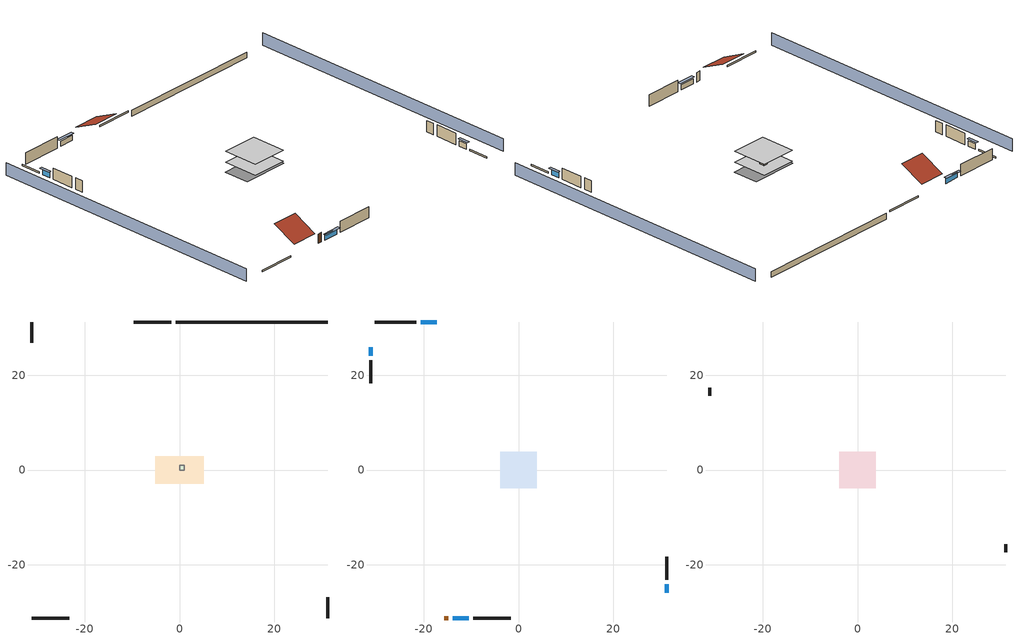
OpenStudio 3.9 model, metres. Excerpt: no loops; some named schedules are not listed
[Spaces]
crawlspace - vented 1
 floor foundation (Slab1 construction): -5.15,-2.86 -5.15,2.86 5.15,2.86 5.15,-2.86 z-0.91
 wall outside (RimJoist1 construction): -1.75,31.22 -9.67,31.22 z0.3:0.61
 wall outside (RimJoist2 construction): 31.22,-31.22 31.22,-26.8 z0.3:0.61
 wall outside (RimJoist3 construction): -31.22,-31.22 -23.29,-31.22 z0.3:0.61
 wall outside (RimJoist4 construction): -31.22,31.22 -31.22,26.8 z0.3:0.61
 wall foundation (FoundationWall1 construction): 31.22,31.22 -0.82,31.22 z-0.91:0.3
furnace airloop ret air space
 floor adiabatic (AdiabaticConst): 0,0 0,1 1,1 1,0 z0
 wall adiabatic (AdiabaticConst): 0,1 0,0 1,0 1,1 0,1 z0:1
 ceiling adiabatic (AdiabaticConst): 1,0 1,1 0,1 0,0 z1
conditioned space 1
 floor to crawlspace - vented 1 (Floor1 construction): -3.84,-3.84 -3.84,3.84 3.84,3.84 3.84,-3.84 z0.3
 wall outside (Wall1 construction): -21.53,31.22 -30.29,31.22 z0.3:2.74
 wall outside (Wall2 construction): 31.22,-23.18 31.22,-18.32 z0.3:2.74
 wall outside (Wall3 construction): -9.59,-31.22 -1.59,-31.22 z0.3:2.74
 wall outside (Wall4 construction): -31.22,23.18 -31.22,18.32 z0.3:2.74
 wall outside (AdiabaticWallConstruction): -17.27,31.22 -20.6,31.22 / -13.85,-31.22 -10.52,-31.22 z0.3:1.43; 31.22,-25.87 31.22,-24.11 / -31.22,25.87 -31.22,24.11 z0.3:1.49
 wall outside (AdiabaticWallConstruction 1): -15.7,-31.22 -14.78,-31.22 z0.3:2.34
 window (WindowConstruction): -17.27,31.22 -20.6,31.22 z0.3:1.43
 window (WindowConstruction 1): 31.22,-25.87 31.22,-24.11 z0.3:1.49
 window (WindowConstruction 2): -13.85,-31.22 -10.52,-31.22 z0.3:1.43
 window (WindowConstruction 3): -31.22,25.87 -31.22,24.11 z0.3:1.49
 door (Door): -15.7,-31.22 -14.78,-31.22 z0.3:2.34
attic - vented 1
 floor to conditioned space 1 (Floor2 construction Reversed): -3.84,-3.84 -3.84,3.84 3.84,3.84 3.84,-3.84 z2.74
 wall outside (Wall5 construction): 31.22,-17.39 31.22,-15.71 z0.3:2.74
 wall outside (Wall6 construction): -31.22,17.39 -31.22,15.71 z0.3:2.74
 roof outside (Roof1 construction): -16.34,31.22,2.74 -16.34,26.08,5.31 -10.6,26.08,5.31 -10.6,31.22,2.74
 roof outside (Roof2 construction): -16.63,-31.22,2.74 -16.63,-26.08,5.31 -22.36,-26.08,5.31 -22.36,-31.22,2.74
shading: -35.79,31.22 -35.79,-31.22 / 35.79,-31.22 35.79,31.22 z0:2.74; -20.91,31.22 -16.96,31.22 -16.96,31.83 -20.91,31.83 z1.74; 31.22,-23.81 31.22,-26.17 31.83,-26.17 31.83,-23.81 z1.8; -10.21,-31.22 -14.16,-31.22 -14.16,-31.83 -10.21,-31.83 z1.74; -31.22,23.81 -31.22,26.17 -31.83,26.17 -31.83,23.81 z1.8
[Site]
Portland Intl Arpt_OR: Latitude {deg}=45.59; Longitude {deg}=-122.6; Time Zone {hr}=-8; Elevation {m}=33; Terrain=Suburbs; Keep Site Location Information=Yes
[Site:GroundTemperature:Shallow]
10.2558, 8.96328, 8.85977, 9.47314, 11.9355, 14.3863, 16.5111, 17.8571, 17.9714, 16.8767, 14.8061, 12.4304
[Site:WaterMainsTemperature]
Calculation Method=Schedule; Temperature Schedule=mains temperature schedule
[Building]
Building 1
[Material] Roughness=Rough
Name | Thickness {m} | Conductivity {W/m-K} | Density {kg/m3} | Specific Heat {J/kg-K} | Thermal Absorptance | Solar Absorptance | Visible Absorptance
metal surfacing | 0.000508 | 50.0403 | 7801.74 | 460.57 | 0.9 | 0.9 | 0.9
roof rigid ins | 0.00396442 | 0.029427 | 32.04 | 1214.23 | 0.9 | 0.7 | 0.7
osb sheathing 0.5 in. | 0.0127 | 0.115458 | 512.64 | 1214.23 | 0.9 | 0.6 | 0.6
wood siding | 0.0254 | 0.102417 | 544.68 | 1172.36 | 0.9 | 0.85 | 0.85
osb sheathing 0.5 in. 1 | 0.0127 | 0.115458 | 512.64 | 1214.23 | 0.9 | 0.7 | 0.7
wall stud and cavity | 0.1397 | 0.550994 | 139.0536 | 1170.24 | 0.9 | 0.7 | 0.7
gypsum board | 0.0127 | 0.160291 | 801 | 837.4 | 0.9 | 0.6 | 0.6
wall stud and cavity 1 | 0.1397 | 0.727959 | 139.0536 | 1170.24 | 0.9 | 0.6 | 0.6
rim joist stud and cavity | 0.0508 | 0.178688 | 50.32683 | 1063.81 | 0.9 | 0.6 | 0.6
floor stud and cavity | 0.1397 | 0.923637 | 92.3553 | 1139.71 | 0.9 | 0.7 | 0.7
osb sheathing 0.75 in. | 0.01905 | 0.115458 | 512.64 | 1214.23 | 0.9 | 0.7 | 0.7
floor covering | 0.0127 | 0.0433444 | 54.468 | 1339.84 | 0.9 | 0.6 | 0.6
ceiling loosefill ins | 0.254 | 0.0480833 | 16.02 | 1046.75 | 0.9 | 0.7 | 0.7
ceiling stud and cavity | 0.1397 | 0.104117 | 65.682 | 1177.47 | 0.9 | 0.7 | 0.7
concrete 8.0 in. | 0.2032 | 1.803125 | 2242.8 | 837.4 | 0.9 | 0.7 | 0.7
soil 0.5 in. | 0.0127 | 1.3848 | 1842.3 | 418.7 | 0.9 | 0.7 | 0.7
wood siding 1; wood siding 2 | 0.0254 | 0.102417 | 544.68 | 1172.36
wall rigid ins | 0.512978 | 0.029427 | 32.04 | 1214.23 | 0.9 | 0.7 | 0.7
wall stud and cavity 2 | 0.0889 | 0.380278 | 52.3479 | 1209.89 | 0.9 | 0.7 | 0.7
door material | 0.04445 | 0.0612267 | 512.64 | 1214.23 | 0.9 | 0.7 | 0.7
wall stud and cavity 3 | 0.0889 | 0.391764 | 83.0341 | 1211.67 | 0.9 | 0.7 | 0.7
furniture material conditioned space 1 | 0.1524 | 0.115458 | 640.8 | 1214.23 | 0.9 | 0.6 | 0.6
[Construction]
Roof1 construction; Roof2 construction: metal surfacing, roof rigid ins, osb sheathing 0.5 in.
Wall1 construction; Wall2 construction; Wall3 construction; Wall4 construction: wood siding, osb sheathing 0.5 in. 1, wall stud and cavity, gypsum board
Wall5 construction; Wall6 construction: wood siding, osb sheathing 0.5 in. 1, wall stud and cavity 1
RimJoist1 construction; RimJoist2 construction; RimJoist3 construction; RimJoist4 construction: wood siding, rim joist stud and cavity
Floor1 construction: floor stud and cavity, osb sheathing 0.75 in., floor covering
Floor2 construction Reversed: gypsum board, ceiling stud and cavity, ceiling loosefill ins
FoundationWall1 construction: concrete 8.0 in.
Slab1 construction: soil 0.5 in.
WindowConstruction; WindowConstruction 1; WindowConstruction 2; WindowConstruction 3: WindowMaterial
AdiabaticWallConstruction: wood siding 1, wall rigid ins, wall stud and cavity 2, gypsum board
Door: door material
AdiabaticWallConstruction 1: wood siding 2, wall rigid ins, wall stud and cavity 2, gypsum board
PartitionWallConstruction: gypsum board, wall stud and cavity 3, gypsum board
furniture construction conditioned space 1: furniture material conditioned space 1
AdiabaticConst: Adiabatic
[WindowMaterial:SimpleGlazingSystem]
WindowMaterial: U-Factor {W/m2-K}=4.31528; Solar Heat Gain Coefficient=0.67
[Material:NoMass]
Adiabatic: Roughness=Rough; Thermal Resistance {m2-K/W}=176.1
[ThermalZone] Multiplier=1; Use Ideal Air Loads=No
Name | Volume {m3} | Thermostat
conditioned space | 143.623 | conditioned space temperature setpoint
attic - vented | 33.6932
crawlspace - vented | 71.8115
furnace airloop ret air zone | 1
[Sizing:Zone] Zone Cooling Design Supply Air Temperature Input Method=SupplyAirTemperature; Zone Cooling Design Supply Air Temperature {C}=14; Zone Cooling Design Supply Air Temperature Difference {deltaC}=11.11; Zone Heating Design Supply Air Temperature Input Method=SupplyAirTemperature; Zone Heating Design Supply Air Temperature {C}=40; Zone Heating Design Supply Air Temperature Difference {deltaC}=11.11; Zone Cooling Design Supply Air Humidity Ratio {kg-H2O/kg-air}=0.0085; Zone Heating Design Supply Air Humidity Ratio {kg-H2O/kg-air}=0.008; Cooling Design Air Flow Method=DesignDay; Heating Design Air Flow Method=DesignDay; Account for Dedicated Outdoor Air System=No; Dedicated Outdoor Air System Control Strategy=NeutralSupplyAir; Dedicated Outdoor Air Low Setpoint Temperature for Design {C}=autosize; Dedicated Outdoor Air High Setpoint Temperature for Design {C}=autosize; Zone Load Sizing Method=Sensible Load Only No Latent Load; Zone Latent Cooling Design Supply Air Humidity Ratio Input Method=HumidityRatioDifference; Zone Cooling Design Supply Air Humidity Ratio Difference {kgWater/kgDryAir}=0.005; Zone Latent Heating Design Supply Air Humidity Ratio Input Method=HumidityRatioDifference; Zone Humidification Design Supply Air Humidity Ratio Difference {kgWater/kgDryAir}=0.005; Sizing Option=Coincident
attic - vented; crawlspace - vented; furnace airloop ret air zone
[Space]
Name | Thermal Zone | Volume {m3}
conditioned space 1 | conditioned space | 143.623
attic - vented 1 | attic - vented | 33.6932
crawlspace - vented 1 | crawlspace - vented | 71.8115
furnace airloop ret air space | furnace airloop ret air zone
[ThermostatSetpoint:DualSetpoint]
conditioned space temperature setpoint: Heating Setpoint Temperature Schedule=heating setpoint; Cooling Setpoint Temperature Schedule=cooling setpoint; Temperature Difference Between Cutout And Setpoint {deltaC}=0
[Foundation:Kiva]
Foundation Kiva 1: Initial Indoor Air Temperature {C}=7.86103; Wall Height Above Grade {m}=0.3048; Wall Depth Below Slab {m}=0.2032
[Foundation:Kiva:Settings]
Soil Conductivity {W/m-K}=1.3848; Soil Density {kg/m3}=1842.3; Soil Specific Heat {J/kg-K}=418.7; Ground Solar Absorptivity=0.9; Ground Thermal Absorptivity=0.9; Ground Surface Roughness {m}=0.03; Far-Field Width {m}=40; Deep-Ground Boundary Condition=ZeroFlux; Deep-Ground Depth {m}=40; Minimum Cell Dimension {m}=0.2; Maximum Cell Growth Coefficient=3; Simulation Timestep=Timestep
[SurfaceProperty:ExposedFoundationPerimeter]
Slab1: Exposed Perimeter Calculation Method=TotalExposedPerimeter; Total Exposed Perimeter {m}=32.03448
[SurfaceProperty:IncidentSolarMultiplier] Incident Solar Multiplier=1; Incident Solar Multiplier Schedule=trans schedule winter=0.85 summer=0.7
Window1; Window2; Window3; Window4
[InternalMass:Definition] Design Level Calculation Method=SurfaceArea
Name | Construction | Surface Area {m2}
partition wall mass | PartitionWallConstruction | 58.90053
furniture mass conditioned space 1 | furniture construction conditioned space 1 | 23.56021
[InternalMass] Space or SpaceType=conditioned space 1; Multiplier=1
Name | Internal Mass Definition
partition wall mass | partition wall mass
furniture mass conditioned space 1 | furniture mass conditioned space 1
[EnergyManagementSystem:Sensor]
Name | Output Variable or Output Meter Index Key | Output Variable or Output Meter
water_heater_T_set | water heater setpoint | Schedule Value
out_pb_s |  | Site Outdoor Air Barometric Pressure
out_wt_s |  | Site Outdoor Air Humidity Ratio
site_vw_s |  | Site Wind Speed
hvac_availability_schedule_s | hvac availability schedule | Schedule Value
cool_season | cooling season schedule | Schedule Value
furnace_airloop_AH_MFR_s | Node 15 | System Node Mass Flow Rate
furnace_airloop_AH_VFR_s | Node 15 | System Node Current Density Volume Flow Rate
furnace_airloop_AH_Tout_s | Node 15 | System Node Temperature
furnace_airloop_AH_Wout_s | Node 15 | System Node Humidity Ratio
furnace_airloop_RA_T_s | Node 18 | System Node Temperature
furnace_airloop_Ra_W_s | Node 18 | System Node Humidity Ratio
furnace_airloop_0_DZ_T_s | crawlspace - vented | Zone Air Temperature
furnace_airloop_0_DZ_W_s | crawlspace - vented | Zone Mean Air Humidity Ratio
natural_vent_s | natural vent schedule | Schedule Value
htg_sp_s; htg_sp_s_1 | heating setpoint | Schedule Value
clg_sp_s; clg_sp_s_1 | cooling setpoint | Schedule Value
htg_load_cond |  | Heating:EnergyTransfer:Zone:CONDITIONED SPACE
clg_load_cond |  | Cooling:EnergyTransfer:Zone:CONDITIONED SPACE
htg_load_duct |  | Heating:EnergyTransfer:Zone:FURNACE AIRLOOP RET AIR ZONE
clg_load_duct |  | Cooling:EnergyTransfer:Zone:FURNACE AIRLOOP RET AIR ZONE
s_conv | Floor1 | Surface Inside Face Convection Heat Gain Energy
s_ig | Floor1 | Surface Inside Face Internal Gains Radiation Heat Gain Energy
s_sol | Floor1 | Surface Inside Face Solar Radiation Heat Gain Energy
s_lgt | Floor1 | Surface Inside Face Lights Radiation Heat Gain Energy
s_surf | Floor1 | Surface Inside Face Net Surface Thermal Radiation Heat Gain Energy
s_conv_1 | Floor2 | Surface Inside Face Convection Heat Gain Energy
s_ig_1 | Floor2 | Surface Inside Face Internal Gains Radiation Heat Gain Energy
s_sol_1 | Floor2 | Surface Inside Face Solar Radiation Heat Gain Energy
s_lgt_1 | Floor2 | Surface Inside Face Lights Radiation Heat Gain Energy
s_surf_1 | Floor2 | Surface Inside Face Net Surface Thermal Radiation Heat Gain Energy
ss_sol | Door1 | Surface Inside Face Solar Radiation Heat Gain Energy
ss_lgt | Door1 | Surface Inside Face Lights Radiation Heat Gain Energy
ss_conv | Door1 | Surface Inside Face Convection Heat Gain Energy
ss_ig | Door1 | Surface Inside Face Internal Gains Radiation Heat Gain Energy
ss_surf | Door1 | Surface Inside Face Net Surface Thermal Radiation Heat Gain Energy
ss_conv_1 | Window1 | Surface Inside Face Convection Heat Gain Energy
ss_ig_1 | Window1 | Surface Inside Face Internal Gains Radiation Heat Gain Energy
ss_surf_1 | Window1 | Surface Inside Face Net Surface Thermal Radiation Heat Gain Energy
ss_trans_in | Window1 | Surface Window Transmitted Solar Radiation Rate
ss_back_out | Window1 | Surface Window Shortwave from Zone Back Out Window Heat Transfer Rate
ss_trans_out | Window1 | Surface Inside Face Initial Transmitted Diffuse Transmitted Out Window Solar Radiation Rate
ss_conv_2 | Window2 | Surface Inside Face Convection Heat Gain Energy
ss_ig_2 | Window2 | Surface Inside Face Internal Gains Radiation Heat Gain Energy
ss_surf_2 | Window2 | Surface Inside Face Net Surface Thermal Radiation Heat Gain Energy
ss_trans_in_1 | Window2 | Surface Window Transmitted Solar Radiation Rate
ss_back_out_1 | Window2 | Surface Window Shortwave from Zone Back Out Window Heat Transfer Rate
ss_trans_out_1 | Window2 | Surface Inside Face Initial Transmitted Diffuse Transmitted Out Window Solar Radiation Rate
ss_conv_3 | Window3 | Surface Inside Face Convection Heat Gain Energy
ss_ig_3 | Window3 | Surface Inside Face Internal Gains Radiation Heat Gain Energy
ss_surf_3 | Window3 | Surface Inside Face Net Surface Thermal Radiation Heat Gain Energy
ss_trans_in_2 | Window3 | Surface Window Transmitted Solar Radiation Rate
ss_back_out_2 | Window3 | Surface Window Shortwave from Zone Back Out Window Heat Transfer Rate
ss_trans_out_2 | Window3 | Surface Inside Face Initial Transmitted Diffuse Transmitted Out Window Solar Radiation Rate
ss_conv_4 | Window4 | Surface Inside Face Convection Heat Gain Energy
ss_ig_4 | Window4 | Surface Inside Face Internal Gains Radiation Heat Gain Energy
ss_surf_4 | Window4 | Surface Inside Face Net Surface Thermal Radiation Heat Gain Energy
ss_trans_in_3 | Window4 | Surface Window Transmitted Solar Radiation Rate
ss_back_out_3 | Window4 | Surface Window Shortwave from Zone Back Out Window Heat Transfer Rate
ss_trans_out_3 | Window4 | Surface Inside Face Initial Transmitted Diffuse Transmitted Out Window Solar Radiation Rate
s_conv_2 | Wall1 | Surface Inside Face Convection Heat Gain Energy
s_ig_2 | Wall1 | Surface Inside Face Internal Gains Radiation Heat Gain Energy
s_sol_2 | Wall1 | Surface Inside Face Solar Radiation Heat Gain Energy
s_lgt_2 | Wall1 | Surface Inside Face Lights Radiation Heat Gain Energy
s_surf_2 | Wall1 | Surface Inside Face Net Surface Thermal Radiation Heat Gain Energy
s_conv_3 | Wall2 | Surface Inside Face Convection Heat Gain Energy
s_ig_3 | Wall2 | Surface Inside Face Internal Gains Radiation Heat Gain Energy
s_sol_3 | Wall2 | Surface Inside Face Solar Radiation Heat Gain Energy
s_lgt_3 | Wall2 | Surface Inside Face Lights Radiation Heat Gain Energy
s_surf_3 | Wall2 | Surface Inside Face Net Surface Thermal Radiation Heat Gain Energy
s_conv_4 | Wall3 | Surface Inside Face Convection Heat Gain Energy
s_ig_4 | Wall3 | Surface Inside Face Internal Gains Radiation Heat Gain Energy
s_sol_4 | Wall3 | Surface Inside Face Solar Radiation Heat Gain Energy
s_lgt_4 | Wall3 | Surface Inside Face Lights Radiation Heat Gain Energy
s_surf_4 | Wall3 | Surface Inside Face Net Surface Thermal Radiation Heat Gain Energy
s_conv_5 | Wall4 | Surface Inside Face Convection Heat Gain Energy
s_ig_5 | Wall4 | Surface Inside Face Internal Gains Radiation Heat Gain Energy
s_sol_5 | Wall4 | Surface Inside Face Solar Radiation Heat Gain Energy
s_lgt_5 | Wall4 | Surface Inside Face Lights Radiation Heat Gain Energy
s_surf_5 | Wall4 | Surface Inside Face Net Surface Thermal Radiation Heat Gain Energy
im_conv | furniture mass conditioned space 1 | Surface Inside Face Convection Heat Gain Energy
im_ig | furniture mass conditioned space 1 | Surface Inside Face Internal Gains Radiation Heat Gain Energy
im_sol | furniture mass conditioned space 1 | Surface Inside Face Solar Radiation Heat Gain Energy
im_lgt | furniture mass conditioned space 1 | Surface Inside Face Lights Radiation Heat Gain Energy
im_surf | furniture mass conditioned space 1 | Surface Inside Face Net Surface Thermal Radiation Heat Gain Energy
im_conv_1 | partition wall mass | Surface Inside Face Convection Heat Gain Energy
im_ig_1 | partition wall mass | Surface Inside Face Internal Gains Radiation Heat Gain Energy
im_sol_1 | partition wall mass | Surface Inside Face Solar Radiation Heat Gain Energy
im_lgt_1 | partition wall mass | Surface Inside Face Lights Radiation Heat Gain Energy
im_surf_1 | partition wall mass | Surface Inside Face Net Surface Thermal Radiation Heat Gain Energy
airflow_gain | infil flow | Infiltration Sensible Heat Gain Energy
airflow_loss | infil flow | Infiltration Sensible Heat Loss Energy
airflow_gain_1 | natural vent flow | Infiltration Sensible Heat Gain Energy
airflow_loss_1 | natural vent flow | Infiltration Sensible Heat Loss Energy
airflow_gain_2 | whole house fan flow | Infiltration Sensible Heat Gain Energy
airflow_loss_2 | whole house fan flow | Infiltration Sensible Heat Loss Energy
mv_conv | mech vent house fan | Electric Equipment Convective Heating Energy
mv_rad | mech vent house fan | Electric Equipment Radiant Heating Energy
mv_conv_1 | mech vent house fan cfis | Electric Equipment Convective Heating Energy
mv_rad_1 | mech vent house fan cfis | Electric Equipment Radiant Heating Energy
mv_conv_2 | mech vent house fan latent load | Other Equipment Convective Heating Energy
mv_rad_2 | mech vent house fan latent load | Other Equipment Radiant Heating Energy
mv_conv_3 | mech vent house fan sensible load | Other Equipment Convective Heating Energy
mv_rad_3 | mech vent house fan sensible load | Other Equipment Radiant Heating Energy
ducts_conv | furnace airloop_0 RetCondToRP | Other Equipment Convective Heating Energy
ducts_rad | furnace airloop_0 RetCondToRP | Other Equipment Radiant Heating Energy
ducts_conv_1 | furnace airloop_0 RetLatLkToRP | Other Equipment Convective Heating Energy
ducts_rad_1 | furnace airloop_0 RetLatLkToRP | Other Equipment Radiant Heating Energy
ducts_conv_2 | furnace airloop_0 RetSensLkToRP | Other Equipment Convective Heating Energy
ducts_rad_2 | furnace airloop_0 RetSensLkToRP | Other Equipment Radiant Heating Energy
ducts_conv_3 | furnace airloop_0 SupCondToLv | Other Equipment Convective Heating Energy
ducts_rad_3 | furnace airloop_0 SupCondToLv | Other Equipment Radiant Heating Energy
ducts_conv_4 | furnace airloop_0 SupLatLkToCond | Other Equipment Convective Heating Energy
ducts_rad_4 | furnace airloop_0 SupLatLkToCond | Other Equipment Radiant Heating Energy
ducts_conv_5 | furnace airloop_0 SupSensLkToCond | Other Equipment Convective Heating Energy
ducts_rad_5 | furnace airloop_0 SupSensLkToCond | Other Equipment Radiant Heating Energy
ig_ee_conv | clothes dryer | Electric Equipment Convective Heating Energy
ig_ee_rad | clothes dryer | Electric Equipment Radiant Heating Energy
ig_ee_conv_1 | clothes washer | Electric Equipment Convective Heating Energy
ig_ee_rad_1 | clothes washer | Electric Equipment Radiant Heating Energy
ig_ee_conv_2 | cooking range | Electric Equipment Convective Heating Energy
ig_ee_rad_2 | cooking range | Electric Equipment Radiant Heating Energy
ig_ee_conv_3 | fridge | Electric Equipment Convective Heating Energy
ig_ee_rad_3 | fridge | Electric Equipment Radiant Heating Energy
ig_ee_conv_4 | misc permanent spa heater | Electric Equipment Convective Heating Energy
ig_ee_rad_4 | misc permanent spa heater | Electric Equipment Radiant Heating Energy
ig_ee_conv_5 | misc permanent spa pump | Electric Equipment Convective Heating Energy
ig_ee_rad_5 | misc permanent spa pump | Electric Equipment Radiant Heating Energy
ig_ee_conv_6 | whole house fan | Electric Equipment Convective Heating Energy
ig_ee_rad_6 | whole house fan | Electric Equipment Radiant Heating Energy
ig_oe_conv | clothes dryer 1 | Other Equipment Convective Heating Energy
ig_oe_rad | clothes dryer 1 | Other Equipment Radiant Heating Energy
ig_oe_conv_1 | cooking range 1 | Other Equipment Convective Heating Energy
ig_oe_rad_1 | cooking range 1 | Other Equipment Radiant Heating Energy
ig_oe_conv_2 | general water use latent | Other Equipment Convective Heating Energy
ig_oe_rad_2 | general water use latent | Other Equipment Radiant Heating Energy
ig_oe_conv_3 | general water use sensible | Other Equipment Convective Heating Energy
ig_oe_rad_3 | general water use sensible | Other Equipment Radiant Heating Energy
ig_oe_conv_4 | water heater energy adjustment1 | Other Equipment Convective Heating Energy
ig_oe_rad_4 | water heater energy adjustment1 | Other Equipment Radiant Heating Energy
ig_oe_conv_5 | water heater lat | Other Equipment Convective Heating Energy
ig_oe_rad_5 | water heater lat | Other Equipment Radiant Heating Energy
ig_oe_conv_6 | water heater sens | Other Equipment Convective Heating Energy
ig_oe_rad_6 | water heater sens | Other Equipment Radiant Heating Energy
[EnergyManagementSystem:Program]
room_ac_supply_fan_disaggregate_program: Set room_ac_supply_fan_clg = 0; If room_ac_clg_coil_s > 0; Set room_ac_supply_fan_clg = room_ac_supply_fan_s; EndIf
furnace_supply_fan_disaggregate_program: Set furnace_supply_fan_primary_htg = 0; If furnace_htg_coil_s > 0; Set furnace_supply_fan_primary_htg = furnace_supply_fan_s; EndIf
water_heater_InletAir: Set water_heater_Tamb_act = water_heater_amb_temp; Set water_heater_RHamb_act = 0; Set water_heater_RHamb_act = water_heater_RHamb_act + (water_heater_amb_rh / 100) / 1; Set water_heater_sens_act = (0 - water_heater_sens_cool - (water_heater_tl + water_heater_fan_pwr)) / 1; Set water_heater_lat_act = (0 - water_heater_lat_cool) / 1
water_heater_Control: Set water_heater_HPWHSchedOverride = water_heater_T_set; If (water_heater_amb_temp<5.56) || (water_heater_amb_temp>48.89); Set water_heater_UESchedOverride = water_heater_T_set; Set water_heater_LESchedOverride = water_heater_T_set; Else; Set water_heater_UESchedOverride = water_heater_T_set - 9.0; Set water_heater_LESchedOverride = 0; EndIf
water_heater_hpwh_EC_adj: If WarmupFlag == 0; Set dhw_e_cons = water_heater_tank_energy + water_heater_tank_on_cycle_parasitic + water_heater_tank_off_cycle_parasitic + water_heater_coil_energy + water_heater_fan_energy; Set water_heater_hpwh_ec_adj_act = 0.0 * dhw_e_cons / 1; EndIf
fridge_schedule_program: Set Tin = fridge_tin_s*(9.0/5.0)+32.0; Set fridge_schedule_act = 0; If (Hour == 0); Set fridge_schedule_act = (-0.487+0.019*Tin); ElseIf (Hour == 1); Set fridge_schedule_act = (-0.34+0.016*Tin); ElseIf (Hour == 2); Set fridge_schedule_act = (-0.37+0.017*Tin); ElseIf (Hour == 3); Set fridge_schedule_act = (-0.361+0.016*Tin); ElseIf (Hour == 4); Set fridge_schedule_act = (-0.515+0.018*Tin); ElseIf (Hour == 5); Set fridge_schedule_act = (-0.684+0.021*Tin); ElseIf (Hour == 6); Set fridge_schedule_act = (-0.471+0.019*Tin); ElseIf (Hour == 7); Set fridge_schedule_act = (-0.159+0.015*Tin); ElseIf (Hour == 8); Set fridge_schedule_act = (-0.079+0.015*Tin); ElseIf (Hour == 9); Set fridge_schedule_act = (-0.417+0.019*Tin); ElseIf (Hour == 10); Set fridge_schedule_act = (-0.411+0.018*Tin); ElseIf (Hour == 11); Set fridge_schedule_act = (-0.386+0.018*Tin); ElseIf (Hour == 12); Set fridge_schedule_act = (-0.24+0.016*Tin); ElseIf (Hour == 13); Set fridge_schedule_act = (-0.314+0.017*Tin); ElseIf (Hour == 14); Set fridge_schedule_act = (-0.16+0.015*Tin); ElseIf (Hour == 15); Set fridge_schedule_act = (-0.121+0.015*Tin); ElseIf (Hour == 16); Set fridge_schedule_act = (-0.469+0.02*Tin); ElseIf (Hour == 17); Set fridge_schedule_act = (-0.412+0.02*Tin); ElseIf (Hour == 18); Set fridge_schedule_act = (-0.091+0.017*Tin); ElseIf (Hour == 19); Set fridge_schedule_act = (0.077+0.014*Tin); ElseIf (Hour == 20); Set fridge_schedule_act = (-0.118+0.016*Tin); ElseIf (Hour == 21); Set fridge_schedule_act = (-0.247+0.017*Tin); ElseIf (Hour == 22); Set fridge_schedule_act = (-0.445+0.019*Tin); ElseIf (Hour == 23); Set fridge_schedule_act = (-0.544+0.02*Tin); EndIf
furnace_airloop_0_duct_program: Set furnace_airloop_AH_MFR = furnace_airloop_AH_MFR_s; Set furnace_airloop_Fan_RTF = 0; Set furnace_airloop_Fan_RTF = furnace_airloop_Fan_RTF + furnace_airloop_Fan_RTF_s; Set furnace_airloop_AH_VFR = furnace_airloop_AH_VFR_s; Set furnace_airloop_AH_Tout = furnace_airloop_AH_Tout_s; Set furnace_airloop_AH_Wout = furnace_airloop_AH_Wout_s; Set furnace_airloop_RA_T = furnace_airloop_RA_T_s; Set furnace_airloop_Ra_W = furnace_airloop_Ra_W_s; Set furnace_airloop_0_DZ_T = furnace_airloop_0_DZ_T_s; Set furnace_airloop_0_DZ_W = furnace_airloop_0_DZ_W_s; Run furnace_airloop_0_duct_subroutine; Set furnace_airloop_0_SupSensLkToCond_act = furnace_airloop_0_SupSensLkToCond; Set furnace_airloop_0_SupLatLkToCond_act = furnace_airloop_0_SupLatLkToCond; Set furnace_airloop_0_SupCondToLv_act = furnace_airloop_0_SupCondToLv; Set furnace_airloop_0_RetSensLkToRP_act = furnace_airloop_0_RetSensLkToRP; Set furnace_airloop_0_RetLatLkToRP_act = furnace_airloop_0_RetLatLkToRP; Set furnace_airloop_0_RetCondToRP_act = furnace_airloop_0_RetCondToRP; Set furnace_airloop_0_RetCondToDZ_act = furnace_airloop_0_RetCondToDZ; Set furnace_airloop_0_SupCondToDZ_act = furnace_airloop_0_SupCondToDZ; Set furnace_airloop_0_SupSensLkToDZ_act = furnace_airloop_0_SupSensLkToDZ; Set furnace_airloop_0_SupLatLkToDZ_act = furnace_airloop_0_SupLatLkToDZ; Set furnace_airloop_0_ZoneMixDZToCond_mix_act = furnace_airloop_0_ZoneMixDZToCond; Set furnace_airloop_0_ZoneMixCondToDZ_mix_act = furnace_airloop_0_ZoneMixCondToDZ
natural_vent_program: Set Tin = tin_s; Set Tout = tout_s; Set Wout = out_wt_s; Set Pbar = out_pb_s; Set Phiout = (@RhFnTdbWPb Tout Wout Pbar); Set MaxHR = 0.0115; Set Tnvsp = (htg_sp_s + clg_sp_s) / 2; Set NVavail = natural_vent_s; Set ClgSsnAvail = cool_season; Set Qnv = 0; Set Qwhf = 0; Set whole_house_fan_mix_act = 0; Set whole_house_fan_act = 0; If ((Wout < MaxHR) && (Tin > Tout) && (Tin > Tnvsp) && (ClgSsnAvail > 0))|| ((Tin > Tout) && (Tin > Tnvsp) && (hvac_availability_schedule_s == 0)); Set WHF_Flow = 0; Set Adj = (Tin-Tnvsp)/(Tin-Tout); Set Adj = (@Min Adj 1); Set Adj = (@Max Adj 0); If (WHF_Flow > 0); Set Qwhf = WHF_Flow*Adj; Set whole_house_fan_mix_act = WHF_Flow*Adj; Set WHF_W = 0; Set whole_house_fan_act = WHF_W*Adj; ElseIf (NVavail > 0); Set NVArea = 0; Set Cs = 8.968567957270247e-05; Set Cw = 6.531778328561744e-05; Set Tdiff = Tin-Tout; Set dT = (@Abs Tdiff); Set Vwind = site_vw_s; Set SGNV = NVArea*Adj*((((Cs*dT)+(Cw*(Vwind^2)))^0.5)/1000); Set MaxNV = 0.7979058106368002; Set Qnv = (@Min SGNV MaxNV); EndIf; EndIf; Set natural_vent_flow_act = Qnv; Set whole_house_fan_flow_act = Qwhf; Set natural_vent_program_Qnv = Qnv; Set natural_vent_program_Qwhf = Qwhf
crawlspace_vented_1_duct_leakage_imbalance_infil_program: Set Qducts = 0; Set Qducts = Qducts - furnace_airloop_0_DuctImbalLkSupFanEquivDZ; Set Qducts = Qducts + furnace_airloop_0_DuctImbalLkExhFanEquivDZ; Set crawlspace_vented_1_duct_leakage_imbalance_infil_flow_act = (@Abs(Qducts))
unmet_hours_program: Set htg_unmet_hours = 0; Set clg_unmet_hours = 0; Set unit_htg_unmet_hours = 0; If ((DayOfYear >= 1) && (DayOfYear <= 365)) && (hvac_availability_schedule_s == 1); Set unit_htg_unmet_hours = unit_htg_unmet_hours + conditioned_space_htg_unmet_s; If unit_htg_unmet_hours > htg_unmet_hours; Set htg_unmet_hours = unit_htg_unmet_hours; EndIf; EndIf; Set unit_clg_unmet_hours = 0; If ((DayOfYear >= 1) && (DayOfYear <= 365)) && (hvac_availability_schedule_s == 1); Set unit_clg_unmet_hours = unit_clg_unmet_hours + conditioned_space_clg_unmet_s; If unit_clg_unmet_hours > clg_unmet_hours; Set clg_unmet_hours = unit_clg_unmet_hours; EndIf; EndIf
total_loads_program: Set loads_htg_tot = 0; Set loads_clg_tot = 0; If htg_load_cond > 0; Set loads_htg_tot = loads_htg_tot + (htg_load_cond - clg_load_cond) * 1.0; Set loads_htg_tot = loads_htg_tot + (htg_load_duct - clg_load_duct) * 1.0; EndIf; Set loads_htg_tot = (@Max loads_htg_tot 0); If clg_load_cond > 0; Set loads_clg_tot = loads_clg_tot + (clg_load_cond - htg_load_cond) * 0.2; Set loads_clg_tot = loads_clg_tot + (clg_load_duct - htg_load_duct) * 0.2; EndIf; Set loads_clg_tot = (@Max loads_clg_tot 0)
total_airflows_program: Set total_infil_flow_rate = 0; Set total_mechvent_flow_rate = 0; Set total_natvent_flow_rate = 0; Set total_whf_flow_rate = 0; Set total_infil_flow_rate = total_infil_flow_rate + (infil_program_Qinf * 1); Set total_mechvent_flow_rate = total_mechvent_flow_rate + (infil_program_Qfan * 1); Set total_natvent_flow_rate = total_natvent_flow_rate + (natural_vent_program_Qnv * 1); Set total_whf_flow_rate = total_whf_flow_rate + (natural_vent_program_Qwhf * 1)
[EnergyManagementSystem:ProgramCallingManager]
room_ac_supply_fan_disaggregate_program_calling_manager: EndOfSystemTimestepBeforeHVACReporting; room_ac_supply_fan_disaggregate_program
[EnergyManagementSystem:Actuator]
Name | Actuated Component | Actuated Component Type | Actuated Component Control Type | Zone or Space
water_heater_sens_act | water heater sens | OtherEquipment | Power Level | conditioned space 1
water_heater_lat_act | water heater lat | OtherEquipment | Power Level | conditioned space 1
water_heater_hpwh_ec_adj_act | water heater energy adjustment1 | OtherEquipment | Power Level | conditioned space 1
furnace_airloop_0_SupSensLkToCond_act | furnace airloop_0 SupSensLkToCond | OtherEquipment | Power Level | conditioned space 1
furnace_airloop_0_SupLatLkToCond_act | furnace airloop_0 SupLatLkToCond | OtherEquipment | Power Level | conditioned space 1
furnace_airloop_0_SupCondToLv_act | furnace airloop_0 SupCondToLv | OtherEquipment | Power Level | conditioned space 1
furnace_airloop_0_RetCondToRP_act | furnace airloop_0 RetCondToRP | OtherEquipment | Power Level | furnace airloop ret air space
furnace_airloop_0_RetSensLkToRP_act | furnace airloop_0 RetSensLkToRP | OtherEquipment | Power Level | furnace airloop ret air space
furnace_airloop_0_RetLatLkToRP_act | furnace airloop_0 RetLatLkToRP | OtherEquipment | Power Level | furnace airloop ret air space
furnace_airloop_0_SupCondToDZ_act | furnace airloop_0 SupCondToDZ | OtherEquipment | Power Level | crawlspace - vented 1
furnace_airloop_0_RetCondToDZ_act | furnace airloop_0 RetCondToDZ | OtherEquipment | Power Level | crawlspace - vented 1
furnace_airloop_0_SupSensLkToDZ_act | furnace airloop_0 SupSensLkToDZ | OtherEquipment | Power Level | crawlspace - vented 1
furnace_airloop_0_SupLatLkToDZ_act | furnace airloop_0 SupLatLkToDZ | OtherEquipment | Power Level | crawlspace - vented 1
whole_house_fan_act | whole house fan | ElectricEquipment | Electricity Rate | conditioned space 1
mech_vent_house_fan_cfis_act | mech vent house fan cfis | ElectricEquipment | Electricity Rate | conditioned space 1
mech_vent_house_fan_sensible_load_act | mech vent house fan sensible load | OtherEquipment | Power Level | conditioned space 1
mech_vent_house_fan_latent_load_act | mech vent house fan latent load | OtherEquipment | Power Level | conditioned space 1
[OtherEquipment:Definition] Design Level Calculation Method=EquipmentLevel
Name | Design Level {W} | Fraction Latent | Fraction Radiant | Fraction Lost
water heater sens; furnace airloop_0 SupSensLkToCond; furnace airloop_0 SupCondToLv; furnace airloop_0 RetCondToRP; furnace airloop_0 RetSensLkToRP; furnace airloop_0 SupCondToDZ; furnace airloop_0 RetCondToDZ; furnace airloop_0 SupSensLkToDZ; mech vent house fan sensible load | 0 | 0 | 0 | 0
water heater lat; general water use latent; furnace airloop_0 SupLatLkToCond; furnace airloop_0 RetLatLkToRP; furnace airloop_0 SupLatLkToDZ; mech vent house fan latent load | 0 | 1 | 0 | 0
water heater energy adjustment1 | 0.01 | 0 | 0 | 1
clothes dryer 2; cooking range 2 | 0 | 0 | 0 | 1
general water use sensible | 0 | 0 | 0.6 | 0
[OtherEquipment]
Name | Other Equipment Definition | Space or SpaceType | Schedule | Fuel Type
water heater sens | water heater sens | conditioned space 1 | Always On Discrete
water heater lat | water heater lat | conditioned space 1 | Always On Discrete
water heater energy adjustment1 | water heater energy adjustment1 | conditioned space 1 | Always On Discrete | Electricity
clothes dryer 1 | clothes dryer 2 | conditioned space 1 | clothes dryer schedule | Electricity
cooking range 1 | cooking range 2 | conditioned space 1 | cooking range schedule | Electricity
general water use sensible | general water use sensible | conditioned space 1 | general water use schedule
general water use latent | general water use latent | conditioned space 1 | general water use schedule
furnace airloop_0 SupSensLkToCond | furnace airloop_0 SupSensLkToCond | conditioned space 1 | Always On Discrete
furnace airloop_0 SupLatLkToCond | furnace airloop_0 SupLatLkToCond | conditioned space 1 | Always On Discrete
furnace airloop_0 SupCondToLv | furnace airloop_0 SupCondToLv | conditioned space 1 | Always On Discrete
furnace airloop_0 RetCondToRP | furnace airloop_0 RetCondToRP | furnace airloop ret air space | Always On Discrete
furnace airloop_0 RetSensLkToRP | furnace airloop_0 RetSensLkToRP | furnace airloop ret air space | Always On Discrete
furnace airloop_0 RetLatLkToRP | furnace airloop_0 RetLatLkToRP | furnace airloop ret air space | Always On Discrete
furnace airloop_0 SupCondToDZ | furnace airloop_0 SupCondToDZ | crawlspace - vented 1 | Always On Discrete
furnace airloop_0 RetCondToDZ | furnace airloop_0 RetCondToDZ | crawlspace - vented 1 | Always On Discrete
furnace airloop_0 SupSensLkToDZ | furnace airloop_0 SupSensLkToDZ | crawlspace - vented 1 | Always On Discrete
furnace airloop_0 SupLatLkToDZ | furnace airloop_0 SupLatLkToDZ | crawlspace - vented 1 | Always On Discrete
mech vent house fan sensible load | mech vent house fan sensible load | conditioned space 1 | Always On Discrete
mech vent house fan latent load | mech vent house fan latent load | conditioned space 1 | Always On Discrete
[ElectricEquipment:Definition] Design Level Calculation Method=EquipmentLevel; Fraction Latent=0
Name | Design Level {W} | Fraction Radiant | Fraction Lost
clothes washer; clothes dryer; cooking range; whole house fan; mech vent house fan | 0 | 0 | 1
fridge | 46.9578 | 0.6 | 0
misc permanent spa heater | 154.19 | 0 | 1
misc permanent spa pump | 161.245 | 0 | 1
mech vent house fan cfis | 0 | 0 | 0
[ElectricEquipment] Space or SpaceType=conditioned space 1
Name | Electric Equipment Definition | Schedule
clothes washer | clothes washer | clothes washer schedule
clothes dryer | clothes dryer | clothes dryer schedule
fridge | fridge | fridge schedule
cooking range | cooking range | cooking range schedule
misc permanent spa heater | misc permanent spa heater | misc permanent spa heater schedule
misc permanent spa pump | misc permanent spa pump | misc permanent spa pump schedule
whole house fan | whole house fan | Always On Discrete
mech vent house fan | mech vent house fan | mech vent house fan schedule
mech vent house fan cfis | mech vent house fan cfis | mech vent house fan cfis schedule
[WaterUse:Equipment:Definition]
clothes washer: Peak Flow Rate {m3/s}=0
[ZoneMixing] Schedule=Always On Continuous; Design Flow Rate Calculation Method=Flow/Zone; Design Flow Rate {m3/s}=0
Name | Zone or Space | Source Zone or Space
furnace airloop_0 ZoneMixDZToCond mix | conditioned space | crawlspace - vented
furnace airloop_0 ZoneMixCondToDZ mix | crawlspace - vented | conditioned space
whole house fan mix | attic - vented | conditioned space
[SpaceInfiltration:DesignFlowRate] Schedule=Always On Discrete
Name | Space or SpaceType | Design Flow Rate Calculation Method | Design Flow Rate {m3/s} | Air Changes per Hour {1/hr} | Constant Term Coefficient | Temperature Term Coefficient | Velocity Term Coefficient | Velocity Squared Term Coefficient
natural vent flow; whole house fan flow; infil flow | conditioned space 1 | Flow/Space | 0
infil crawlspace - vented 1 | crawlspace - vented 1 | AirChanges/Hour |  | 2.6013 | 1 | 0 | 0 | 0
crawlspace_vented 1 duct leakage imbalance infil flow | crawlspace - vented 1 | Flow/Space | 0
[SpaceInfiltration:EffectiveLeakageArea]
infil attic - vented 1: Space or SpaceType=attic - vented 1; Schedule=Always On Discrete; Effective Air Leakage Area {cm2}=1963.15; Stack Coefficient=0.000119335; Wind Coefficient=3.30494e-05
[Schedule:Ruleset]
Name | Default Day Schedule
heating setpoint | heating setpoint default day
cooling setpoint | cooling setpoint default day
trans schedule winter=0.85 summer=0.7 | trans schedule winter=0.85 summer=0.7 default day
clothes washer schedule | clothes washer schedule default day
clothes dryer schedule | clothes dryer schedule default day
cooking range schedule | cooking range schedule default day
misc permanent spa heater schedule | misc permanent spa heater schedule default day
misc permanent spa pump schedule | misc permanent spa pump schedule default day
general water use schedule | general water use schedule default day
[Schedule:Day]
heating setpoint default day; cooling setpoint default day; trans schedule winter=0.85 summer=0.7 default day; clothes washer schedule default day; clothes washer schedule day 1; clothes dryer schedule default day; clothes dryer schedule day 1; cooking range schedule default day; cooking range schedule day 1; misc permanent spa heater schedule default day; misc permanent spa pump schedule default day; general water use schedule default day; general water use schedule day 1: 24, 0, 0
heating setpoint day: 3, 0, 12.7778, 12, 0, 9.44444, 24, 0, 12.7778
cooling setpoint day: 24, 0, 21.1111
trans schedule winter=0.85 summer=0.7 day; trans schedule winter=0.85 summer=0.7 day 2: 24, 0, 0.85
trans schedule winter=0.85 summer=0.7 day 1: 24, 0, 0.7
clothes washer schedule day: 1, 0, 0.104651, 2, 0, 0.0813953, 4, 0, 0.0465116, 5, 0, 0.0813953, 6, 0, 0.127907, 7, 0, 0.255814, 8, 0, 0.569767, 9, 0, 0.848837, 10, 0, 1, 11, 0, 0.976744, 12, 0, 0.872093, 13, 0, 0.77907, 14, 0, 0.697674, 15, 0, 0.569767, 16, 0, 0.593023, 17, 0, 0.581395, 21, 0, 0.569767, 22, 0, 0.546512, 23, 0, 0.372093, 24, 0, 0.197674
clothes dryer schedule day: 1, 0, 0.123457, 2, 0, 0.0740741, 3, 0, 0.0493827, 4, 0, 0.0246914, 5, 0, 0.0493827, 6, 0, 0.0740741, 7, 0, 0.197531, 8, 0, 0.395062, 9, 0, 0.592593, 10, 0, 0.839506, 11, 0, 0.962963, 12, 0, 1, 13, 0, 0.91358, 14, 0, 0.82716, 15, 0, 0.716049, 16, 0, 0.753086, 17, 0, 0.679012, 18, 0, 0.666667, 20, 0, 0.62963, 21, 0, 0.641975, 22, 0, 0.666667, 23, 0, 0.54321, 24, 0, 0.296296
cooking range schedule day: 5, 0, 0.0597015, 6, 0, 0.11194, 7, 0, 0.171642, 8, 0, 0.291045, 11, 0, 0.343284, 12, 0, 0.402985, 13, 0, 0.462687, 14, 0, 0.343284, 15, 0, 0.291045, 16, 0, 0.402985, 17, 0, 0.567164, 18, 0, 1, 19, 0, 0.850746, 20, 0, 0.432836, 21, 0, 0.291045, 22, 0, 0.231343, 23, 0, 0.171642, 24, 0, 0.11194
misc permanent spa heater schedule day; misc permanent spa heater schedule day 6: 1, 0, 0.145464, 2, 0, 0.175769, 3, 0, 0.145464, 4, 0, 0.175769, 5, 0, 0.284867, 6, 0, 0.406087, 7, 0, 0.345477, 9, 0, 0.145464, 10, 0, 0.115159, 11, 0, 0.090915, 14, 0, 0.084854, 15, 0, 0.145464, 16, 0, 0.351538, 17, 0, 0.763686, 18, 0, 0.739442, 19, 0, 0.412148, 20, 0, 0.369721, 21, 0, 0.309111, 22, 0, 0.260623, 24, 0, 0.145464
misc permanent spa heater schedule day 1: 1, 0, 0.145116, 2, 0, 0.175349, 3, 0, 0.145116, 4, 0, 0.175349, 5, 0, 0.284186, 6, 0, 0.405117, 7, 0, 0.344652, 9, 0, 0.145116, 10, 0, 0.114884, 11, 0, 0.0906978, 14, 0, 0.0846513, 15, 0, 0.145116, 16, 0, 0.350698, 17, 0, 0.761861, 18, 0, 0.737675, 19, 0, 0.411163, 20, 0, 0.368838, 21, 0, 0.308372, 22, 0, 0.26, 24, 0, 0.145116
misc permanent spa heater schedule day 2: 1, 0, 0.188391, 2, 0, 0.227639, 3, 0, 0.188391, 4, 0, 0.227639, 5, 0, 0.368932, 6, 0, 0.525924, 7, 0, 0.447428, 9, 0, 0.188391, 10, 0, 0.149143, 11, 0, 0.117744, 14, 0, 0.109895, 15, 0, 0.188391, 16, 0, 0.455277, 17, 0, 0.989051, 18, 0, 0.957653, 19, 0, 0.533774, 20, 0, 0.478826, 21, 0, 0.40033, 22, 0, 0.337533, 24, 0, 0.188391
misc permanent spa heater schedule day 3; misc permanent spa pump schedule day 5; misc permanent spa pump schedule day 7: 1, 0, 0.190476, 2, 0, 0.230159, 3, 0, 0.190476, 4, 0, 0.230159, 5, 0, 0.373016, 6, 0, 0.531746, 7, 0, 0.452381, 9, 0, 0.190476, 10, 0, 0.150794, 11, 0, 0.119048, 14, 0, 0.111111, 15, 0, 0.190476, 16, 0, 0.460317, 17, 0, 1, 18, 0, 0.968254, 19, 0, 0.539683, 20, 0, 0.484127, 21, 0, 0.404762, 22, 0, 0.34127, 24, 0, 0.190476
misc permanent spa heater schedule day 4: 1, 0, 0.1618, 2, 0, 0.195509, 3, 0, 0.1618, 4, 0, 0.195509, 5, 0, 0.316859, 6, 0, 0.451693, 7, 0, 0.384276, 9, 0, 0.1618, 10, 0, 0.128092, 11, 0, 0.101125, 14, 0, 0.0943836, 15, 0, 0.1618, 16, 0, 0.391018, 17, 0, 0.849453, 18, 0, 0.822486, 19, 0, 0.458435, 20, 0, 0.411243, 21, 0, 0.343826, 22, 0, 0.289893, 24, 0, 0.1618
misc permanent spa heater schedule day 5: 1, 0, 0.160758, 2, 0, 0.194249, 3, 0, 0.160758, 4, 0, 0.194249, 5, 0, 0.314817, 6, 0, 0.448782, 7, 0, 0.3818, 9, 0, 0.160758, 10, 0, 0.127267, 11, 0, 0.100474, 14, 0, 0.0937753, 15, 0, 0.160758, 16, 0, 0.388498, 17, 0, 0.843978, 18, 0, 0.817185, 19, 0, 0.45548, 20, 0, 0.408593, 21, 0, 0.34161, 22, 0, 0.288024, 24, 0, 0.160758
misc permanent spa pump schedule day; misc permanent spa pump schedule day 2; misc permanent spa pump schedule day 4; misc permanent spa pump schedule day 8; misc permanent spa pump schedule day 10: 1, 0, 0.151232, 2, 0, 0.182738, 3, 0, 0.151232, 4, 0, 0.182738, 5, 0, 0.296162, 6, 0, 0.422188, 7, 0, 0.359175, 9, 0, 0.151232, 10, 0, 0.119725, 11, 0, 0.0945197, 14, 0, 0.0882184, 15, 0, 0.151232, 16, 0, 0.365476, 17, 0, 0.793966, 18, 0, 0.76876, 19, 0, 0.428489, 20, 0, 0.38438, 21, 0, 0.321367, 22, 0, 0.270956, 24, 0, 0.151232
misc permanent spa pump schedule day 1: 1, 0, 0.152381, 2, 0, 0.184127, 3, 0, 0.152381, 4, 0, 0.184127, 5, 0, 0.298413, 6, 0, 0.425397, 7, 0, 0.361905, 9, 0, 0.152381, 10, 0, 0.120635, 11, 0, 0.0952381, 14, 0, 0.0888889, 15, 0, 0.152381, 16, 0, 0.368254, 17, 0, 0.8, 18, 0, 0.774603, 19, 0, 0.431746, 20, 0, 0.387302, 21, 0, 0.32381, 22, 0, 0.273016, 24, 0, 0.152381
misc permanent spa pump schedule day 3; misc permanent spa pump schedule day 9: 1, 0, 0.150246, 2, 0, 0.181548, 3, 0, 0.150246, 4, 0, 0.181548, 5, 0, 0.294232, 6, 0, 0.419438, 7, 0, 0.356835, 9, 0, 0.150246, 10, 0, 0.118945, 11, 0, 0.0939039, 14, 0, 0.0876437, 15, 0, 0.150246, 16, 0, 0.363095, 17, 0, 0.788793, 18, 0, 0.763752, 19, 0, 0.425698, 20, 0, 0.381876, 21, 0, 0.319273, 22, 0, 0.269191, 24, 0, 0.150246
misc permanent spa pump schedule day 6: 1, 0, 0.190148, 2, 0, 0.229762, 3, 0, 0.190148, 4, 0, 0.229762, 5, 0, 0.372373, 6, 0, 0.530829, 7, 0, 0.451601, 9, 0, 0.190148, 10, 0, 0.150534, 11, 0, 0.118842, 14, 0, 0.11092, 15, 0, 0.190148, 16, 0, 0.459524, 17, 0, 0.998276, 18, 0, 0.966585, 19, 0, 0.538752, 20, 0, 0.483292, 21, 0, 0.404064, 22, 0, 0.340681, 24, 0, 0.190148
general water use schedule day: 1, 0, 0.315068, 3, 0, 0.287671, 4, 0, 0.342466, 5, 0, 0.369863, 6, 0, 0.520548, 7, 0, 0.60274, 8, 0, 0.534247, 10, 0, 0.506849, 11, 0, 0.465753, 14, 0, 0.479452, 15, 0, 0.534247, 16, 0, 0.589041, 17, 0, 0.69863, 18, 0, 0.876712, 19, 0, 0.890411, 20, 0, 0.986301, 21, 0, 1, 22, 0, 0.863014, 23, 0, 0.616438, 24, 0, 0.465753
[Schedule:Rule] Apply Sunday=Yes; Apply Monday=Yes; Apply Tuesday=Yes; Apply Wednesday=Yes; Apply Thursday=Yes; Apply Friday=Yes; Apply Saturday=Yes; Date Specification Type=DateRange; Start Day=1
Name | Schedule Ruleset | Rule Order | Day Schedule | Start Month | End Month | End Day
heating setpoint allday rule | heating setpoint | 0 | heating setpoint day | 1 | 12 | 31
cooling setpoint allday rule | cooling setpoint | 0 | cooling setpoint day | 1 | 12 | 31
trans schedule winter=0.85 summer=0.7 allday rule | trans schedule winter=0.85 summer=0.7 | 2 | trans schedule winter=0.85 summer=0.7 day | 1 | 5 | 31
trans schedule winter=0.85 summer=0.7 allday rule 1 | trans schedule winter=0.85 summer=0.7 | 1 | trans schedule winter=0.85 summer=0.7 day 1 | 6 | 9 | 30
trans schedule winter=0.85 summer=0.7 allday rule 2 | trans schedule winter=0.85 summer=0.7 | 0 | trans schedule winter=0.85 summer=0.7 day 2 | 10 | 12 | 31
clothes washer schedule allday rule | clothes washer schedule | 1 | clothes washer schedule day | 1 | 12 | 31
clothes washer schedule allday rule 1 | clothes washer schedule | 0 | clothes washer schedule day 1 | 1 | 12 | 31
clothes dryer schedule allday rule | clothes dryer schedule | 1 | clothes dryer schedule day | 1 | 12 | 31
clothes dryer schedule allday rule 1 | clothes dryer schedule | 0 | clothes dryer schedule day 1 | 1 | 12 | 31
cooking range schedule allday rule | cooking range schedule | 1 | cooking range schedule day | 1 | 12 | 31
cooking range schedule allday rule 1 | cooking range schedule | 0 | cooking range schedule day 1 | 1 | 12 | 31
misc permanent spa heater schedule allday rule | misc permanent spa heater schedule | 6 | misc permanent spa heater schedule day | 1 | 1 | 31
misc permanent spa heater schedule allday rule 1 | misc permanent spa heater schedule | 5 | misc permanent spa heater schedule day 1 | 2 | 2 | 28
misc permanent spa heater schedule allday rule 2 | misc permanent spa heater schedule | 4 | misc permanent spa heater schedule day 2 | 3 | 5 | 31
misc permanent spa heater schedule allday rule 3 | misc permanent spa heater schedule | 3 | misc permanent spa heater schedule day 3 | 6 | 9 | 30
misc permanent spa heater schedule allday rule 4 | misc permanent spa heater schedule | 2 | misc permanent spa heater schedule day 4 | 10 | 10 | 31
misc permanent spa heater schedule allday rule 5 | misc permanent spa heater schedule | 1 | misc permanent spa heater schedule day 5 | 11 | 11 | 30
misc permanent spa heater schedule allday rule 6 | misc permanent spa heater schedule | 0 | misc permanent spa heater schedule day 6 | 12 | 12 | 31
misc permanent spa pump schedule allday rule | misc permanent spa pump schedule | 10 | misc permanent spa pump schedule day | 1 | 1 | 31
misc permanent spa pump schedule allday rule 1 | misc permanent spa pump schedule | 9 | misc permanent spa pump schedule day 1 | 2 | 2 | 28
misc permanent spa pump schedule allday rule 2 | misc permanent spa pump schedule | 8 | misc permanent spa pump schedule day 2 | 3 | 3 | 31
misc permanent spa pump schedule allday rule 3 | misc permanent spa pump schedule | 7 | misc permanent spa pump schedule day 3 | 4 | 4 | 30
misc permanent spa pump schedule allday rule 4 | misc permanent spa pump schedule | 6 | misc permanent spa pump schedule day 4 | 5 | 5 | 31
misc permanent spa pump schedule allday rule 5 | misc permanent spa pump schedule | 5 | misc permanent spa pump schedule day 5 | 6 | 6 | 30
misc permanent spa pump schedule allday rule 6 | misc permanent spa pump schedule | 4 | misc permanent spa pump schedule day 6 | 7 | 8 | 31
misc permanent spa pump schedule allday rule 7 | misc permanent spa pump schedule | 3 | misc permanent spa pump schedule day 7 | 9 | 9 | 30
misc permanent spa pump schedule allday rule 8 | misc permanent spa pump schedule | 2 | misc permanent spa pump schedule day 8 | 10 | 10 | 31
misc permanent spa pump schedule allday rule 9 | misc permanent spa pump schedule | 1 | misc permanent spa pump schedule day 9 | 11 | 11 | 30
misc permanent spa pump schedule allday rule 10 | misc permanent spa pump schedule | 0 | misc permanent spa pump schedule day 10 | 12 | 12 | 31
general water use schedule allday rule | general water use schedule | 1 | general water use schedule day | 1 | 12 | 31
general water use schedule allday rule 1 | general water use schedule | 0 | general water use schedule day 1 | 1 | 12 | 31
[Schedule:Constant]
Name | Value
Always On Discrete; Always On Continuous; mech vent house fan schedule; mech vent house fan cfis schedule | 1
fridge schedule | 0
[Schedule:FixedInterval]
mains temperature schedule: Interval Length {minutes}=1440; Start Month=1; Start Day=1; Value 1=13.0633; Value 2=13.0189; Value 3=12.975; Value 4=12.9328; Value 5=12.8917; Value 6=12.8517; Value 7=12.8122; Value 8=12.7744; Value 9=12.7378; Value 10=12.7017; Value 11=12.6672; Value 12=12.6339; Value 13=12.6017; Value 14=12.5706; Value 15=12.5411; Value 16=12.5122; Value 17=12.485; Value 18=12.4583; Value 19=12.4333; Value 20=12.41; Value 21=12.3872; Value 22=12.3661; Value 23=12.3456; Value 24=12.3272; Value 25=12.3094; Value 26=12.2933; Value 27=12.2783; Value 28=12.2644; Value 29=12.2517; Value 30=12.2406; Value 31=12.2306; Value 32=12.2222; Value 33=12.215; Value 34=12.2089; Value 35=12.2039; Value 36=12.2006; Value 37=12.1983; Value 38=12.1978; Value 39=12.1978; Value 40=12.2; Value 41=12.2028; Value 42=12.2072; Value 43=12.2128; Value 44=12.2194; Value 45=12.2278; Value 46=12.2372; Value 47=12.2483; Value 48=12.26; Value 49=12.2733; Value 50=12.2883; Value 51=12.3039; Value 52=12.3211; Value 53=12.3394; Value 54=12.3594; Value 55=12.38; Value 56=12.4022; Value 57=12.4256; Value 58=12.4506; Value 59=12.4761; Value 60=12.5033; Value 61=12.5317; Value 62=12.5611; Value 63=12.5917; Value 64=12.6233; Value 65=12.6567; Value 66=12.6906; Value 67=12.7261; Value 68=12.7628; Value 69=12.8; Value 70=12.8389; Value 71=12.8789; Value 72=12.9194; Value 73=12.9617; Value 74=13.0044; Value 75=13.0489; Value 76=13.0939; Value 77=13.14; Value 78=13.1872; Value 79=13.2356; Value 80=13.285; Value 81=13.335; Value 82=13.3861; Value 83=13.4383; Value 84=13.4911; Value 85=13.545; Value 86=13.6; Value 87=13.6556; Value 88=13.7122; Value 89=13.77; Value 90=13.8283; Value 91=13.8872; Value 92=13.9472; Value 93=14.0078; Value 94=14.0689; Value 95=14.1311; Value 96=14.1944; Value 97=14.2578; Value 98=14.3222; Value 99=14.3872; Value 100=14.4528; Value 101=14.5189; Value 102=14.5856; Value 103=14.6533; Value 104=14.7211; Value 105=14.7894; Value 106=14.8589; Value 107=14.9283; Value 108=14.9983; Value 109=15.0689; Value 110=15.14; Value 111=15.2111; Value 112=15.2833; Value 113=15.3556; Value 114=15.4278; Value 115=15.5006; Value 116=15.5739; Value 117=15.6478; Value 118=15.7211; Value 119=15.7956; Value 120=15.8694; Value 121=15.9439; Value 122=16.0189; Value 123=16.0939; Value 124=16.1689; Value 125=16.2439; Value 126=16.3189; Value 127=16.3944; Value 128=16.4694; Value 129=16.545; Value 130=16.6206; Value 131=16.6956; Value 132=16.7711; Value 133=16.8461; Value 134=16.9217; Value 135=16.9967; Value 136=17.0717; Value 137=17.1467; Value 138=17.2211; Value 139=17.2956; Value 140=17.37; Value 141=17.4439; Value 142=17.5178; Value 143=17.5911; Value 144=17.6644; Value 145=17.7372; Value 146=17.8094; Value 147=17.8817; Value 148=17.9533; Value 149=18.025; Value 150=18.0961; Value 151=18.1661; Value 152=18.2361; Value 153=18.3061; Value 154=18.375; Value 155=18.4433; Value 156=18.5111; Value 157=18.5789; Value 158=18.6456; Value 159=18.7117; Value 160=18.7772; Value 161=18.8417; Value 162=18.9061; Value 163=18.9694; Value 164=19.0322; Value 165=19.0944; Value 166=19.1556; Value 167=19.2167; Value 168=19.2761; Value 169=19.335; Value 170=19.3933; Value 171=19.4506; Value 172=19.5072; Value 173=19.5628; Value 174=19.6172; Value 175=19.6711; Value 176=19.7244; Value 177=19.7761; Value 178=19.8272; Value 179=19.8772; Value 180=19.9267; Value 181=19.9744; Value 182=20.0217; Value 183=20.0678; Value 184=20.1128; Value 185=20.1567; Value 186=20.1994; Value 187=20.2417; Value 188=20.2822; Value 189=20.3222; Value 190=20.3606; Value 191=20.3978; Value 192=20.4344; Value 193=20.4694; Value 194=20.5033; Value 195=20.5367; Value 196=20.5683; Value 197=20.5983; Value 198=20.6278; Value 199=20.6561; Value 200=20.6828; Value 201=20.7089; Value 202=20.7333; Value 203=20.7561; Value 204=20.7783; Value 205=20.7989; Value 206=20.8189; Value 207=20.8367; Value 208=20.8539; Value 209=20.8694; Value 210=20.8839; Value 211=20.8972; Value 212=20.9094; Value 213=20.92; Value 214=20.9289; Value 215=20.9372; Value 216=20.9439; Value 217=20.9494; Value 218=20.9533; Value 219=20.9567; Value 220=20.9578; Value 221=20.9583; Value 222=20.9572; Value 223=20.955; Value 224=20.9511; Value 225=20.9467; Value 226=20.94; Value 227=20.9328; Value 228=20.9239; Value 229=20.9139; Value 230=20.9028; Value 231=20.89; Value 232=20.8761; Value 233=20.8611; Value 234=20.8444; Value 235=20.8267; Value 236=20.8078; Value 237=20.7872; Value 238=20.7661; Value 239=20.7433; Value 240=20.7194; Value 241=20.6944; Value 242=20.6678; Value 243=20.64; Value 244=20.6111; Value 245=20.5811; Value 246=20.55; Value 247=20.5178; Value 248=20.4844; Value 249=20.4494; Value 250=20.4139; Value 251=20.3767; Value 252=20.3389; Value 253=20.2994; Value 254=20.2594; Value 255=20.2178; Value 256=20.1756; Value 257=20.1317; Value 258=20.0872; Value 259=20.0417; Value 260=19.995; Value 261=19.9472; Value 262=19.8983; Value 263=19.8489; Value 264=19.7983; Value 265=19.7467; Value 266=19.6944; Value 267=19.6406; Value 268=19.5867; Value 269=19.5311; Value 270=19.475; Value 271=19.4183; Value 272=19.3606; Value 273=19.3017; Value 274=19.2422; Value 275=19.1822; Value 276=19.1211; Value 277=19.0594; Value 278=18.9967; Value 279=18.9333; Value 280=18.8694; Value 281=18.805; Value 282=18.74; Value 283=18.6739; Value 284=18.6072; Value 285=18.5406; Value 286=18.4728; Value 287=18.4044; Value 288=18.3356; Value 289=18.2661; Value 290=18.1967; Value 291=18.1261; Value 292=18.0556; Value 293=17.9844; Value 294=17.9128; Value 295=17.8406; Value 296=17.7683; Value 297=17.6956; Value 298=17.6228; Value 299=17.5494; Value 300=17.4756; Value 301=17.4017; Value 302=17.3278; Value 303=17.2533; Value 304=17.1789; Value 305=17.1039; Value 306=17.0289; Value 307=16.9539; Value 308=16.8789; Value 309=16.8033; Value 310=16.7283; Value 311=16.6528; Value 312=16.5772; Value 313=16.5022; Value 314=16.4267; Value 315=16.3517; Value 316=16.2761; Value 317=16.2011; Value 318=16.1261; Value 319=16.0511; Value 320=15.9761; Value 321=15.9017; Value 322=15.8272; Value 323=15.7533; Value 324=15.6794; Value 325=15.6056; Value 326=15.5322; Value 327=15.4594; Value 328=15.3867; Value 329=15.3144; Value 330=15.2422; Value 331=15.1706; Value 332=15.0994; Value 333=15.0289; Value 334=14.9583; Value 335=14.8889; Value 336=14.8194; Value 337=14.7506; Value 338=14.6822; Value 339=14.6144; Value 340=14.5478; Value 341=14.4811; Value 342=14.415; Value 343=14.35; Value 344=14.2856; Value 345=14.2217; Value 346=14.1583; Value 347=14.0961; Value 348=14.0339; Value 349=13.9733; Value 350=13.9128; Value 351=13.8533; Value 352=13.795; Value 353=13.7372; Value 354=13.68; Value 355=13.6239; Value 356=13.5689; Value 357=13.5144; Value 358=13.4611; Value 359=13.4083; Value 360=13.3572; Value 361=13.3061; Value 362=13.2567; Value 363=13.2078; Value 364=13.1606; Value 365=13.1139
